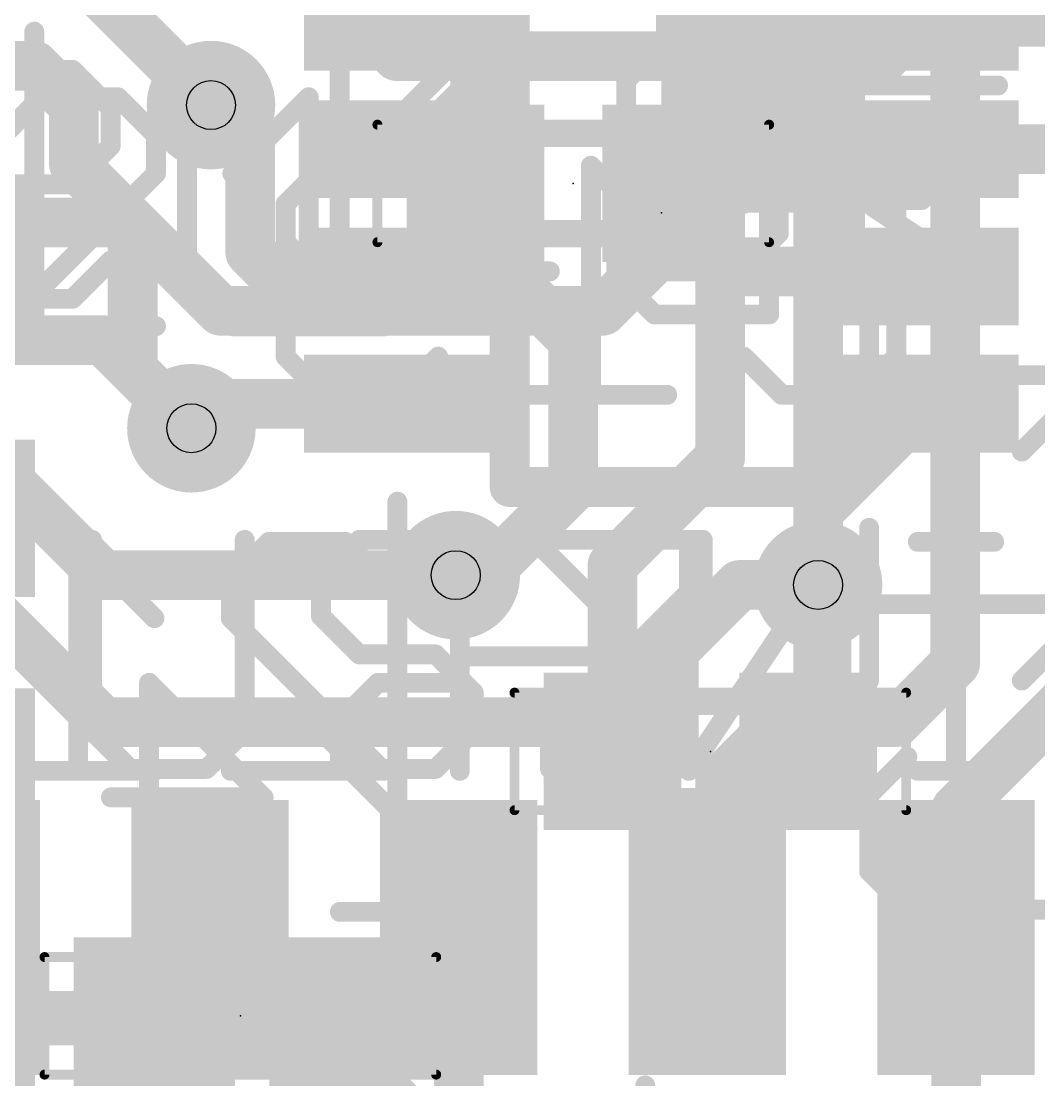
# Model space of a CAD drawing. Extents: x 61.5 to 101.4, y 9 to 89.5.
# Drawn here: x 71.43 to 76.63, y 74.22 to 79.63 of the extents above; entities that cross this region are included whole.
import ezdxf

# ---------------------------------------------------------------- set-up
doc = ezdxf.new("R2010")
doc.units = 0
for name, color, linetype in [('1', 22, 'CONTINUOUS'), ('16', 175, 'CONTINUOUS'), ('18', 82, 'CONTINUOUS'), ('22', 253, 'CONTINUOUS'), ('23', 7, 'CONTINUOUS'), ('24', 7, 'CONTINUOUS'), ('25', 253, 'CONTINUOUS'), ('26', 253, 'CONTINUOUS'), ('27', 253, 'CONTINUOUS'), ('28', 253, 'CONTINUOUS'), ('29', 253, 'CONTINUOUS'), ('30', 253, 'CONTINUOUS'), ('31', 253, 'CONTINUOUS'), ('32', 253, 'CONTINUOUS'), ('39', 22, 'CONTINUOUS'), ('40', 175, 'CONTINUOUS'), ('44', 253, 'CONTINUOUS'), ('51', 253, 'CONTINUOUS'), ('52', 253, 'CONTINUOUS')]:
    doc.layers.add(name, color=color, linetype=linetype)

# ---------------------------------------------------------------- blocks, each defined once
blk = doc.blocks.new('RECT')
blk.add_solid([(-0.5, -0.5), (0.5, -0.5), (-0.5, 0.5), (0.5, 0.5)])
blk = doc.blocks.new('ROUNDV')
at = {"const_width": 0.5}
blk.add_lwpolyline([(0, -0.25, 1), (0, 0.25, 1), (0, -0.25)], format="xyb", dxfattribs=at)

msp = doc.modelspace()

# ---------------------------------------------------------------- linework, layer by layer
at = {"layer": '1', "const_width": 0.254}
for points in [[(75.5, 80.95), (75.5, 76.75)], [(73.35, 79.45), (72.5, 80.3)], [(76.2, 80.25), (76.2, 76.35)], [(71.45, 80.15), (72.4, 79.2)], [(74.8, 79.5), (74.8, 80.05)], [(74.75, 79.45), (74.8, 79.5)], [(73.8, 79.45), (73.35, 79.45)], [(73.75, 79.4), (73.8, 79.45)], [(74.05, 79.45), (73.8, 79.45)], [(74.05, 79.45), (74.75, 79.45)], [(73.75, 78.8), (73.75, 79.4)], [(74.75, 78.8), (74.75, 78.5)], [(72, 78.6), (69.9, 78.6)], [(72.45, 78.15), (72, 78.6)], [(74.75, 78.5), (74.4, 78.15)], [(74.4, 78.15), (72.45, 78.15)], [(71.1, 78), (71.85, 78)], [(71.85, 78), (72.3, 77.55)], [(71.85, 76.8), (71.25, 77.4)], [(70.95, 76.95), (71.85, 76.05)], [(72.6, 76.8), (71.85, 76.8)], [(72.9, 76.8), (72.6, 76.8)], [(73.65, 76.8), (72.9, 76.8)], [(74.85, 76.5), (75.1, 76.75)], [(75.1, 76.75), (75.5, 76.75)], [(74.4, 76.05), (74.85, 76.5)], [(76.2, 76.35), (75.9, 76.05)], [(76.205, 75.605), (76.8, 76.2)], [(71.85, 76.05), (74.4, 76.05)], [(75.3, 76.05), (75, 75.75)], [(75.9, 76.05), (75.3, 76.05)], [(75, 75.75), (75, 75.015)], [(76.205, 74.95), (76.205, 75.605)], [(75, 75.015), (74.935, 74.95)], [(72.395, 74.95), (72.395, 72.655)], [(73.665, 73.785), (73.665, 74.95)], [(76.205, 74.95), (76.205, 74.095)]]:
    msp.add_lwpolyline(points, dxfattribs=at)
at = {"layer": '1', "const_width": 0.127}
for points in [[(74.8449, 79.4551, 1), (74.7551, 79.5449)], [(73.35, 79.5135, 1), (73.35, 79.3865)], [(73.8, 79.5135, 1), (73.8, 79.3865)], [(73.8449, 79.4051, 1), (73.7551, 79.4949)], [(73.8, 79.3865, 1), (73.8, 79.5135)], [(74.05, 79.5135, 1), (74.05, 79.3865)], [(74.05, 79.3865, 1), (74.05, 79.5135)], [(74.75, 79.3865, 1), (74.75, 79.5135)], [(73.3051, 79.4051, 1), (73.3949, 79.4949)], [(73.8135, 79.4, 1), (73.6865, 79.4)], [(74.7051, 79.4949, 1), (74.7949, 79.4051)], [(74.7365, 79.5, 1), (74.8635, 79.5)], [(73.7051, 79.4449, 1), (73.7949, 79.3551)], [(72.3551, 79.1551, 1), (72.4449, 79.2449)], [(74.8135, 78.8, 1), (74.6865, 78.8)], [(73.6865, 78.8, 1), (73.8135, 78.8)], [(72.0449, 78.6449, 1), (71.9551, 78.5551)], [(72, 78.5365, 1), (72, 78.6635)], [(74.7949, 78.4551, 1), (74.7051, 78.5449)], [(74.6865, 78.5, 1), (74.8135, 78.5)], [(72.45, 78.2135, 1), (72.45, 78.0865)], [(74.4, 78.0865, 1), (74.4, 78.2135)], [(72.4051, 78.1051, 1), (72.4949, 78.1949)], [(74.3551, 78.1949, 1), (74.4449, 78.1051)], [(71.8949, 78.0449, 1), (71.8051, 77.9551)], [(71.85, 77.9365, 1), (71.85, 78.0635)], [(72.2551, 77.5051, 1), (72.3449, 77.5949)], [(71.85, 76.8635, 1), (71.85, 76.7365)], [(72.6, 76.8635, 1), (72.6, 76.7365)], [(72.6, 76.7365, 1), (72.6, 76.8635)], [(72.9, 76.8635, 1), (72.9, 76.7365)], [(72.9, 76.7365, 1), (72.9, 76.8635)], [(73.65, 76.7365, 1), (73.65, 76.8635)], [(71.8051, 76.7551, 1), (71.8949, 76.8449)], [(75.1, 76.8135, 1), (75.1, 76.6865)], [(75.1449, 76.7051, 1), (75.0551, 76.7949)], [(75.5, 76.6865, 1), (75.5, 76.8135)], [(75.4365, 76.75, 1), (75.5635, 76.75)], [(74.8051, 76.5449, 1), (74.8949, 76.4551)], [(74.8949, 76.4551, 1), (74.8051, 76.5449)], [(76.2449, 76.3051, 1), (76.1551, 76.3949)], [(76.1365, 76.35, 1), (76.2635, 76.35)], [(71.85, 76.1135, 1), (71.85, 75.9865)], [(74.4, 75.9865, 1), (74.4, 76.1135)], [(75.3, 76.1135, 1), (75.3, 75.9865)], [(75.3449, 76.0051, 1), (75.2551, 76.0949)], [(75.9, 75.9865, 1), (75.9, 76.1135)], [(71.8051, 76.0051, 1), (71.8949, 76.0949)], [(74.3551, 76.0949, 1), (74.4449, 76.0051)], [(75.8551, 76.0949, 1), (75.9449, 76.0051)], [(75.0635, 75.75, 1), (74.9365, 75.75)], [(74.9551, 75.7949, 1), (75.0449, 75.7051)], [(76.2685, 75.605, 1), (76.1415, 75.605)], [(76.1601, 75.6499, 1), (76.2499, 75.5601)], [(75.0449, 74.9701, 1), (74.9551, 75.0599)], [(74.9365, 75.015, 1), (75.0635, 75.015)], [(72.4585, 74.95, 1), (72.3315, 74.95)], [(73.7285, 74.95, 1), (73.6015, 74.95)], [(74.8901, 74.9949, 1), (74.9799, 74.9051)], [(76.2685, 74.95, 1), (76.1415, 74.95)], [(76.1415, 74.95, 1), (76.2685, 74.95)]]:
    msp.add_lwpolyline(points, format="xyb", dxfattribs=at)
at = {"layer": '16', "const_width": 0.254}
for points in [[(75, 80.4), (75, 78.35)], [(76.05, 79.625), (78.025, 79.625)], [(70.85, 79.4), (71.5, 79.4)], [(71.5, 79.4), (71.7, 79.2)], [(71.7, 79.2), (71.7, 78.9)], [(72.4, 79.2), (72.6, 79)], [(72.6, 79), (72.6, 78.45)], [(76.05, 78.975), (76.775, 78.975)], [(71.7, 78.9), (72, 78.6)], [(72, 78.6), (72, 77.85)], [(72.725, 78.325), (72.6, 78.45)], [(73.35, 78.325), (72.725, 78.325)], [(73.35, 78.325), (73.925, 78.325)], [(73.925, 78.325), (74, 78.25)], [(76.025, 78.35), (75, 78.35)], [(75, 77.4), (75, 78.35)], [(76.05, 78.325), (76.025, 78.35)], [(74, 78.25), (74.25, 78)], [(74.25, 78), (74.25, 77.25)], [(72, 77.85), (72.3, 77.55)], [(72.425, 77.675), (72.3, 77.55)], [(73.35, 77.675), (72.425, 77.675)], [(76.05, 77.675), (75.5, 77.125)], [(74.45, 76.85), (75, 77.4)], [(74.25, 77.25), (74.1, 77.1)], [(75.5, 77.125), (75.5, 76.75)], [(73.8, 76.8), (74.1, 77.1)], [(74.45, 75.9), (74.45, 76.85)], [(73.65, 76.8), (73.8, 76.8)], [(75.5, 75.95), (75.5, 76.75)], [(75.45, 75.9), (75.5, 75.95)], [(70.3, 74.55), (72.05, 74.55)], [(73.05, 74.55), (73.05, 73.2)]]:
    msp.add_lwpolyline(points, dxfattribs=at)
at = {"layer": '16', "const_width": 0.127}
for points in [[(76.05, 79.6885, 1), (76.05, 79.5615)], [(71.5449, 79.4449, 1), (71.4551, 79.3551)], [(71.5, 79.3365, 1), (71.5, 79.4635)], [(71.7635, 79.2, 1), (71.6365, 79.2)], [(71.6551, 79.1551, 1), (71.7449, 79.2449)], [(72.4449, 79.2449, 1), (72.3551, 79.1551)], [(72.6635, 79, 1), (72.5365, 79)], [(72.5551, 78.9551, 1), (72.6449, 79.0449)], [(76.05, 79.0385, 1), (76.05, 78.9115)], [(71.7449, 78.9449, 1), (71.6551, 78.8551)], [(71.6365, 78.9, 1), (71.7635, 78.9)], [(72.0635, 78.6, 1), (71.9365, 78.6)], [(71.9551, 78.5551, 1), (72.0449, 78.6449)], [(72.6449, 78.4949, 1), (72.5551, 78.4051)], [(72.5365, 78.45, 1), (72.6635, 78.45)], [(72.725, 78.3885, 1), (72.725, 78.2615)], [(72.6801, 78.2801, 1), (72.7699, 78.3699)], [(73.35, 78.3885, 1), (73.35, 78.2615)], [(73.35, 78.2615, 1), (73.35, 78.3885)], [(73.9699, 78.3699, 1), (73.8801, 78.2801)], [(73.925, 78.2615, 1), (73.925, 78.3885)], [(75, 78.4135, 1), (75, 78.2865)], [(75.0635, 78.35, 1), (74.9365, 78.35)], [(76.0699, 78.3949, 1), (75.9801, 78.3051)], [(76.0051, 78.2801, 1), (76.0949, 78.3699)], [(76.025, 78.2865, 1), (76.025, 78.4135)], [(74.0449, 78.2949, 1), (73.9551, 78.2051)], [(74.9365, 78.35, 1), (75.0635, 78.35)], [(73.9551, 78.2051, 1), (74.0449, 78.2949)], [(74.3135, 78, 1), (74.1865, 78)], [(74.2051, 77.9551, 1), (74.2949, 78.0449)], [(72.0449, 77.8949, 1), (71.9551, 77.8051)], [(71.9365, 77.85, 1), (72.0635, 77.85)], [(72.425, 77.7385, 1), (72.425, 77.6115)], [(72.4699, 77.6301, 1), (72.3801, 77.7199)], [(73.35, 77.6115, 1), (73.35, 77.7385)], [(76.0949, 77.6301, 1), (76.0051, 77.7199)], [(72.2551, 77.5949, 1), (72.3449, 77.5051)], [(72.2551, 77.5051, 1), (72.3449, 77.5949)], [(75.0449, 77.3551, 1), (74.9551, 77.4449)], [(74.9365, 77.4, 1), (75.0635, 77.4)], [(74.2949, 77.2051, 1), (74.2051, 77.2949)], [(74.1865, 77.25, 1), (74.3135, 77.25)], [(75.5635, 77.125, 1), (75.4365, 77.125)], [(74.0551, 77.1449, 1), (74.1449, 77.0551)], [(74.1449, 77.0551, 1), (74.0551, 77.1449)], [(75.4551, 77.1699, 1), (75.5449, 77.0801)], [(74.5135, 76.85, 1), (74.3865, 76.85)], [(73.65, 76.8635, 1), (73.65, 76.7365)], [(73.8, 76.7365, 1), (73.8, 76.8635)], [(74.4051, 76.8949, 1), (74.4949, 76.8051)], [(73.7551, 76.8449, 1), (73.8449, 76.7551)], [(75.5635, 76.75, 1), (75.4365, 76.75)], [(75.4365, 76.75, 1), (75.5635, 76.75)], [(75.5449, 75.9051, 1), (75.4551, 75.9949)], [(75.4051, 75.9449, 1), (75.4949, 75.8551)], [(75.4365, 75.95, 1), (75.5635, 75.95)], [(74.3865, 75.9, 1), (74.5135, 75.9)], [(72.05, 74.4865, 1), (72.05, 74.6135)], [(73.1135, 74.55, 1), (72.9865, 74.55)]]:
    msp.add_lwpolyline(points, format="xyb", dxfattribs=at)
at = {"layer": '22', "const_width": 0.2032}
for points in [[(73.925, 80.05), (73.925, 77.25)], [(75.475, 77.25), (75.475, 80.05)], [(73.925, 77.25), (75.475, 77.25)]]:
    msp.add_lwpolyline(points, dxfattribs=at)
at = {"layer": '22', "const_width": 0.1016}
for points in [[(73.925, 77.3008, 1), (73.925, 77.1992)], [(75.475, 77.1992, 1), (75.475, 77.3008)], [(73.8742, 77.25, 1), (73.9758, 77.25)], [(75.4242, 77.25, 1), (75.5258, 77.25)]]:
    msp.add_lwpolyline(points, format="xyb", dxfattribs=at)
at = {"layer": '23'}
msp.add_point((74.25, 78.8), dxfattribs=at)
at = {"layer": '24'}
for p in [(74.7, 78.65), (74.95, 75.9), (72.55, 74.55)]:
    msp.add_point(p, dxfattribs=at)
at = {"layer": '25', "const_width": 0.1016}
for points in [[(76.0692, 79.5681), (76.0692, 79.9579)], [(75.8743, 79.3732), (76.0692, 79.5681)], [(74.8998, 79.3732), (75.8743, 79.3732)], [(71.5345, 79.2402), (71.3396, 79.0453)], [(71.9243, 79.2402), (71.5345, 79.2402)], [(72.1192, 79.0453), (71.9243, 79.2402)], [(72.509, 78.8504), (72.8988, 79.2402)], [(72.8988, 79.2402), (72.8988, 78.0708)], [(72.1192, 78.8504), (72.1192, 79.0453)], [(71.3396, 78.0708), (72.1192, 78.8504)], [(72.1192, 78.0708), (71.3396, 78.0708)], [(72.509, 78.0708), (73.2886, 78.0708)], [(73.3518, 77.1751), (73.3518, 75.6159)], [(71.7926, 76.9802), (71.7926, 76.0057)], [(72.5722, 76.0057), (72.5722, 76.9802)], [(72.962, 76.7853), (73.1569, 76.9802)], [(73.1569, 76.9802), (73.5467, 76.9802)], [(73.5467, 76.9802), (73.7416, 76.7853)], [(74.1314, 76.9802), (74.911, 76.9802)], [(74.911, 76.9802), (74.911, 76.7853)], [(72.962, 76.5904), (72.962, 76.7853)], [(74.911, 76.7853), (74.1314, 76.0057)], [(73.1569, 76.3955), (72.962, 76.5904)], [(73.5467, 76.3955), (73.1569, 76.3955)], [(73.7416, 76.2006), (73.5467, 76.3955)], [(73.7416, 76.0057), (73.7416, 76.2006)], [(71.7926, 76.0057), (71.9875, 75.8108)], [(72.3773, 75.8108), (72.5722, 76.0057)], [(72.962, 76.0057), (73.1569, 75.8108)], [(73.5467, 75.8108), (73.7416, 76.0057)], [(74.1314, 76.0057), (74.1314, 75.8108)], [(71.9875, 75.8108), (72.3773, 75.8108)], [(73.1569, 75.8108), (73.5467, 75.8108)]]:
    msp.add_lwpolyline(points, dxfattribs=at)
at = {"layer": '25', "const_width": 0.0508}
for points in [[(76.0872, 79.5501, 1), (76.0512, 79.5861)], [(76.0438, 79.5681, 1), (76.0946, 79.5681)], [(74.8998, 79.3986, 1), (74.8998, 79.3478)], [(75.8563, 79.3912, 1), (75.8923, 79.3552)], [(75.8743, 79.3478, 1), (75.8743, 79.3986)], [(71.5345, 79.2656, 1), (71.5345, 79.2148)], [(71.5525, 79.2222, 1), (71.5165, 79.2582)], [(71.9423, 79.2582, 1), (71.9063, 79.2222)], [(71.9243, 79.2148, 1), (71.9243, 79.2656)], [(72.9242, 79.2402, 1), (72.8734, 79.2402)], [(72.9167, 79.2222, 1), (72.8808, 79.2582)], [(72.1446, 79.0453, 1), (72.0938, 79.0453)], [(72.1012, 79.0273, 1), (72.1372, 79.0633)], [(72.0938, 78.8504, 1), (72.1446, 78.8504)], [(72.1372, 78.8324, 1), (72.1012, 78.8684)], [(72.491, 78.8684, 1), (72.527, 78.8324)], [(72.1192, 78.0454, 1), (72.1192, 78.0962)], [(72.509, 78.0962, 1), (72.509, 78.0454)], [(73.2886, 78.0454, 1), (73.2886, 78.0962)], [(72.8734, 78.0708, 1), (72.9242, 78.0708)], [(73.3772, 77.1751, 1), (73.3264, 77.1751)], [(71.818, 76.9802, 1), (71.7672, 76.9802)], [(72.5976, 76.9802, 1), (72.5468, 76.9802)], [(73.1569, 77.0056, 1), (73.1569, 76.9548)], [(73.1749, 76.9622, 1), (73.1389, 76.9982)], [(73.5647, 76.9982, 1), (73.5287, 76.9622)], [(73.5467, 76.9548, 1), (73.5467, 77.0056)], [(74.1314, 77.0056, 1), (74.1314, 76.9548)], [(74.9364, 76.9802, 1), (74.8856, 76.9802)], [(74.911, 76.9548, 1), (74.911, 77.0056)], [(72.944, 76.8033, 1), (72.98, 76.7673)], [(72.9874, 76.7853, 1), (72.9366, 76.7853)], [(73.7236, 76.7673, 1), (73.7596, 76.8033)], [(74.8856, 76.7853, 1), (74.9364, 76.7853)], [(74.929, 76.7673, 1), (74.893, 76.8033)], [(72.98, 76.6084, 1), (72.944, 76.5724)], [(72.9366, 76.5904, 1), (72.9874, 76.5904)], [(73.1569, 76.4209, 1), (73.1569, 76.3701)], [(73.1389, 76.3775, 1), (73.1749, 76.4135)], [(73.5647, 76.4135, 1), (73.5287, 76.3775)], [(73.5467, 76.3701, 1), (73.5467, 76.4209)], [(73.767, 76.2006, 1), (73.7162, 76.2006)], [(73.7236, 76.1826, 1), (73.7596, 76.2186)], [(71.8106, 76.0237, 1), (71.7746, 75.9877)], [(72.5902, 75.9877, 1), (72.5542, 76.0237)], [(72.98, 76.0237, 1), (72.944, 75.9877)], [(73.7596, 75.9877, 1), (73.7236, 76.0237)], [(74.1568, 76.0057, 1), (74.106, 76.0057)], [(71.7672, 76.0057, 1), (71.818, 76.0057)], [(72.5468, 76.0057, 1), (72.5976, 76.0057)], [(73.7162, 76.0057, 1), (73.767, 76.0057)], [(74.1134, 76.0237, 1), (74.1494, 75.9877)], [(71.9875, 75.8362, 1), (71.9875, 75.7854)], [(71.9695, 75.7928, 1), (72.0055, 75.8288)], [(72.3593, 75.8288, 1), (72.3953, 75.7928)], [(72.3773, 75.7854, 1), (72.3773, 75.8362)], [(73.1569, 75.8362, 1), (73.1569, 75.7854)], [(73.1389, 75.7928, 1), (73.1749, 75.8288)], [(73.5287, 75.8288, 1), (73.5647, 75.7928)], [(73.5467, 75.7854, 1), (73.5467, 75.8362)], [(74.106, 75.8108, 1), (74.1568, 75.8108)], [(73.3264, 75.6159, 1), (73.3772, 75.6159)]]:
    msp.add_lwpolyline(points, format="xyb", dxfattribs=at)
at = {"layer": '26', "const_width": 0.1016}
for points in [[(71.4976, 79.5751), (71.4976, 78.0159)], [(71.6925, 79.3802), (71.3027, 79.3802)], [(71.8874, 79.1853), (71.6925, 79.3802)], [(72.2772, 78.4057), (72.2772, 79.3802)], [(73.0568, 79.3802), (73.0568, 78.4057)], [(71.8874, 78.9904), (71.8874, 79.1853)], [(71.6925, 78.7955), (71.8874, 78.9904)], [(72.9757, 78.8902), (72.7808, 78.6953)], [(73.3655, 78.8902), (72.9757, 78.8902)], [(73.5604, 78.6953), (73.3655, 78.8902)], [(74.7298, 78.5004), (74.34, 78.8902)], [(74.34, 78.8902), (74.34, 77.7208)], [(75.1196, 78.6953), (75.3145, 78.8902)], [(75.3145, 78.8902), (75.7043, 78.8902)], [(75.7043, 78.8902), (75.8992, 78.6953)], [(71.3027, 78.7955), (71.6925, 78.7955)], [(72.7808, 78.6953), (72.7808, 78.5004)], [(75.8992, 78.6953), (75.8992, 77.9157)], [(72.7808, 78.5004), (72.9757, 78.3055)], [(71.8874, 78.4057), (71.6925, 78.2108)], [(72.4721, 78.2108), (72.2772, 78.4057)], [(73.0568, 78.4057), (72.8619, 78.2108)], [(72.9757, 78.3055), (72.7808, 78.1106)], [(72.9757, 78.3055), (73.1706, 78.3055)], [(71.6925, 78.2108), (71.3027, 78.2108)], [(72.8619, 78.2108), (72.4721, 78.2108)], [(75.7608, 77.4314), (75.7608, 78.211)], [(72.7808, 78.1106), (72.7808, 77.9157)], [(72.7808, 77.9157), (72.9757, 77.7208)], [(73.3655, 77.7208), (73.5604, 77.9157)], [(75.3145, 77.7208), (75.1196, 77.9157)], [(75.8992, 77.9157), (75.7043, 77.7208)], [(76.9302, 77.8212), (75.7608, 77.8212)], [(76.5404, 77.4314), (76.9302, 77.8212)], [(72.9757, 77.7208), (73.3655, 77.7208)], [(74.7298, 77.7208), (73.9502, 77.7208)], [(75.7043, 77.7208), (75.3145, 77.7208)], [(75.7608, 76.262), (75.7608, 77.0416)], [(76.9302, 76.6518), (75.7608, 76.6518)], [(76.5404, 76.262), (76.9302, 76.6518)], [(75.7608, 75.6773), (75.9557, 75.8722)], [(75.7608, 75.2875), (75.7608, 75.6773)], [(75.9557, 75.0926), (75.7608, 75.2875)], [(76.7353, 75.0926), (75.9557, 75.0926)], [(74.6176, 74.1951), (74.6176, 72.6359)]]:
    msp.add_lwpolyline(points, dxfattribs=at)
at = {"layer": '26', "const_width": 0.0508}
for points in [[(71.523, 79.5751, 1), (71.4722, 79.5751)], [(71.7105, 79.3982, 1), (71.6745, 79.3622)], [(71.6925, 79.3548, 1), (71.6925, 79.4056)], [(72.3026, 79.3802, 1), (72.2518, 79.3802)], [(73.0822, 79.3802, 1), (73.0314, 79.3802)], [(71.9128, 79.1853, 1), (71.862, 79.1853)], [(71.8694, 79.1673, 1), (71.9054, 79.2033)], [(71.9054, 78.9724, 1), (71.8694, 79.0084)], [(71.862, 78.9904, 1), (71.9128, 78.9904)], [(72.9757, 78.9156, 1), (72.9757, 78.8648)], [(72.9937, 78.8722, 1), (72.9577, 78.9082)], [(73.3835, 78.9082, 1), (73.3475, 78.8722)], [(73.3655, 78.8648, 1), (73.3655, 78.9156)], [(74.358, 78.9082, 1), (74.322, 78.8722)], [(74.3654, 78.8902, 1), (74.3146, 78.8902)], [(75.3145, 78.9156, 1), (75.3145, 78.8648)], [(75.3325, 78.8722, 1), (75.2965, 78.9082)], [(75.7223, 78.9082, 1), (75.6863, 78.8722)], [(75.7043, 78.8648, 1), (75.7043, 78.9156)], [(71.6745, 78.8135, 1), (71.7105, 78.7775)], [(71.6925, 78.7701, 1), (71.6925, 78.8209)], [(72.7628, 78.7133, 1), (72.7988, 78.6773)], [(72.8062, 78.6953, 1), (72.7554, 78.6953)], [(73.5424, 78.6773, 1), (73.5784, 78.7133)], [(75.1016, 78.7133, 1), (75.1376, 78.6773)], [(75.9246, 78.6953, 1), (75.8738, 78.6953)], [(75.8812, 78.6773, 1), (75.9172, 78.7133)], [(72.7988, 78.5184, 1), (72.7628, 78.4824)], [(74.7118, 78.4824, 1), (74.7478, 78.5184)], [(72.7554, 78.5004, 1), (72.8062, 78.5004)], [(71.9054, 78.3877, 1), (71.8694, 78.4237)], [(72.2952, 78.4237, 1), (72.2592, 78.3877)], [(72.2518, 78.4057, 1), (72.3026, 78.4057)], [(73.0314, 78.4057, 1), (73.0822, 78.4057)], [(73.0748, 78.3877, 1), (73.0388, 78.4237)], [(72.9757, 78.3309, 1), (72.9757, 78.2801)], [(72.9937, 78.2875, 1), (72.9577, 78.3235)], [(72.9577, 78.2875, 1), (72.9937, 78.3235)], [(73.1706, 78.2801, 1), (73.1706, 78.3309)], [(71.6745, 78.2288, 1), (71.7105, 78.1928)], [(71.6925, 78.1854, 1), (71.6925, 78.2362)], [(72.4721, 78.2362, 1), (72.4721, 78.1854)], [(72.4541, 78.1928, 1), (72.4901, 78.2288)], [(72.8439, 78.2288, 1), (72.8799, 78.1928)], [(72.8619, 78.1854, 1), (72.8619, 78.2362)], [(75.7862, 78.211, 1), (75.7354, 78.211)], [(72.8062, 78.1106, 1), (72.7554, 78.1106)], [(72.7628, 78.1286, 1), (72.7988, 78.0926)], [(71.4722, 78.0159, 1), (71.523, 78.0159)], [(72.7988, 77.9337, 1), (72.7628, 77.8977)], [(73.5784, 77.8977, 1), (73.5424, 77.9337)], [(75.1376, 77.9337, 1), (75.1016, 77.8977)], [(75.9172, 77.8977, 1), (75.8812, 77.9337)], [(72.7554, 77.9157, 1), (72.8062, 77.9157)], [(75.8738, 77.9157, 1), (75.9246, 77.9157)], [(75.7608, 77.8466, 1), (75.7608, 77.7958)], [(72.9757, 77.7462, 1), (72.9757, 77.6954)], [(72.9577, 77.7028, 1), (72.9937, 77.7388)], [(73.3475, 77.7388, 1), (73.3835, 77.7028)], [(73.3655, 77.6954, 1), (73.3655, 77.7462)], [(73.9502, 77.7462, 1), (73.9502, 77.6954)], [(74.3146, 77.7208, 1), (74.3654, 77.7208)], [(74.7298, 77.6954, 1), (74.7298, 77.7462)], [(75.3145, 77.7462, 1), (75.3145, 77.6954)], [(75.2965, 77.7028, 1), (75.3325, 77.7388)], [(75.6863, 77.7388, 1), (75.7223, 77.7028)], [(75.7043, 77.6954, 1), (75.7043, 77.7462)], [(75.7354, 77.4314, 1), (75.7862, 77.4314)], [(76.5224, 77.4494, 1), (76.5584, 77.4134)], [(75.7862, 77.0416, 1), (75.7354, 77.0416)], [(75.7608, 76.6772, 1), (75.7608, 76.6264)], [(75.7354, 76.262, 1), (75.7862, 76.262)], [(76.5224, 76.28, 1), (76.5584, 76.244)], [(75.9737, 75.8542, 1), (75.9377, 75.8902)], [(75.7862, 75.6773, 1), (75.7354, 75.6773)], [(75.7428, 75.6953, 1), (75.7788, 75.6593)], [(75.7788, 75.3055, 1), (75.7428, 75.2695)], [(75.7354, 75.2875, 1), (75.7862, 75.2875)], [(75.9557, 75.118, 1), (75.9557, 75.0672)], [(75.9377, 75.0746, 1), (75.9737, 75.1106)], [(74.643, 74.1951, 1), (74.5922, 74.1951)]]:
    msp.add_lwpolyline(points, format="xyb", dxfattribs=at)
at = {"layer": '27', "const_width": 0.1016}
for points in [[(73.3508, 79.1304), (73.7406, 79.5202)], [(73.7406, 79.5202), (73.7406, 78.3508)], [(74.5202, 79.3253), (74.7151, 79.5202)], [(74.7151, 79.5202), (75.1049, 79.5202)], [(75.1049, 79.5202), (75.2998, 79.3253)], [(75.6896, 78.3508), (75.6896, 79.5202)], [(73.3008, 78.9104), (73.6906, 79.3002)], [(73.6906, 79.3002), (73.6906, 78.1308)], [(74.5202, 78.5457), (74.5202, 79.3253)], [(74.5202, 78.5457), (75.2998, 79.3253)], [(75.2998, 79.3253), (75.2998, 78.5457)], [(75.6396, 78.1308), (75.6396, 79.3002)], [(75.6396, 79.3002), (76.4192, 79.3002)], [(75.6896, 78.7406), (76.2743, 79.1304)], [(74.4702, 78.9104), (74.4702, 78.3257)], [(75.2498, 78.1308), (75.2498, 78.9104)], [(75.6396, 78.7155), (76.0294, 78.7155)], [(76.2743, 78.3508), (75.6896, 78.7406)], [(74.7151, 78.3508), (74.5202, 78.5457)], [(75.2998, 78.5457), (75.1049, 78.3508)], [(73.3508, 78.3508), (74.1304, 78.3508)], [(74.4702, 78.3257), (74.6651, 78.1308)], [(75.1049, 78.3508), (74.7151, 78.3508)], [(73.3008, 78.1308), (74.0804, 78.1308)], [(74.6651, 78.1308), (75.2498, 78.1308)], [(71.3396, 74.4502), (72.1192, 74.4502)]]:
    msp.add_lwpolyline(points, dxfattribs=at)
at = {"layer": '27', "const_width": 0.0508}
for points in [[(73.766, 79.5202, 1), (73.7152, 79.5202)], [(73.7586, 79.5022, 1), (73.7226, 79.5382)], [(74.7151, 79.5456, 1), (74.7151, 79.4948)], [(74.7331, 79.5022, 1), (74.6971, 79.5382)], [(75.1229, 79.5382, 1), (75.0869, 79.5022)], [(75.1049, 79.4948, 1), (75.1049, 79.5456)], [(75.715, 79.5202, 1), (75.6642, 79.5202)], [(73.716, 79.3002, 1), (73.6652, 79.3002)], [(73.7086, 79.2822, 1), (73.6726, 79.3182)], [(74.5022, 79.3433, 1), (74.5382, 79.3073)], [(74.5456, 79.3253, 1), (74.4948, 79.3253)], [(75.3252, 79.3253, 1), (75.2744, 79.3253)], [(75.3178, 79.3073, 1), (75.2818, 79.3433)], [(75.2818, 79.3073, 1), (75.3178, 79.3433)], [(75.665, 79.3002, 1), (75.6142, 79.3002)], [(75.6396, 79.3256, 1), (75.6396, 79.2748)], [(76.4192, 79.2748, 1), (76.4192, 79.3256)], [(73.3328, 79.1484, 1), (73.3688, 79.1124)], [(76.2884, 79.1093, 1), (76.2602, 79.1515)], [(73.2828, 78.9284, 1), (73.3188, 78.8924)], [(74.4956, 78.9104, 1), (74.4448, 78.9104)], [(75.2752, 78.9104, 1), (75.2244, 78.9104)], [(75.6396, 78.7409, 1), (75.6396, 78.6901)], [(75.7037, 78.7617, 1), (75.6755, 78.7195)], [(75.6755, 78.7617, 1), (75.7037, 78.7195)], [(76.0294, 78.6901, 1), (76.0294, 78.7409)], [(74.5382, 78.5637, 1), (74.5022, 78.5277)], [(75.3178, 78.5277, 1), (75.2818, 78.5637)], [(74.5022, 78.5637, 1), (74.5382, 78.5277)], [(74.4948, 78.5457, 1), (74.5456, 78.5457)], [(75.2744, 78.5457, 1), (75.3252, 78.5457)], [(73.3508, 78.3762, 1), (73.3508, 78.3254)], [(73.7152, 78.3508, 1), (73.766, 78.3508)], [(74.1304, 78.3254, 1), (74.1304, 78.3762)], [(74.4882, 78.3437, 1), (74.4522, 78.3077)], [(74.7151, 78.3762, 1), (74.7151, 78.3254)], [(74.6971, 78.3328, 1), (74.7331, 78.3688)], [(75.0869, 78.3688, 1), (75.1229, 78.3328)], [(75.1049, 78.3254, 1), (75.1049, 78.3762)], [(75.6642, 78.3508, 1), (75.715, 78.3508)], [(76.2602, 78.3297, 1), (76.2884, 78.3719)], [(74.4448, 78.3257, 1), (74.4956, 78.3257)], [(73.3008, 78.1562, 1), (73.3008, 78.1054)], [(74.0804, 78.1054, 1), (74.0804, 78.1562)], [(74.6651, 78.1562, 1), (74.6651, 78.1054)], [(74.6471, 78.1128, 1), (74.6831, 78.1488)], [(75.2498, 78.1054, 1), (75.2498, 78.1562)], [(73.6652, 78.1308, 1), (73.716, 78.1308)], [(75.2244, 78.1308, 1), (75.2752, 78.1308)], [(75.6142, 78.1308, 1), (75.665, 78.1308)], [(72.1192, 74.4248, 1), (72.1192, 74.4756)]]:
    msp.add_lwpolyline(points, format="xyb", dxfattribs=at)
at = {"layer": '28', "const_width": 0.1016}
for points in [[(72.1114, 76.5804), (71.7216, 76.9702)], [(71.7216, 76.9702), (71.7216, 75.8008)], [(72.5012, 76.7753), (72.6961, 76.9702)], [(72.6961, 76.9702), (73.0859, 76.9702)], [(73.0859, 76.9702), (73.2808, 76.7753)], [(74.0604, 76.9702), (73.6706, 76.5804)], [(74.4502, 76.5804), (74.0604, 76.9702)], [(75.6196, 76.9702), (74.84, 75.8008)], [(74.84, 75.8008), (74.84, 76.9702)], [(75.6196, 75.8008), (75.6196, 76.9702)], [(76.3992, 76.9702), (76.0094, 76.9702)], [(76.2043, 75.8008), (76.2043, 76.9702)], [(72.5012, 76.5804), (72.5012, 76.7753)], [(73.2808, 75.8008), (72.5012, 76.5804)], [(73.6706, 76.5804), (73.6706, 75.8008)], [(74.4502, 75.8008), (74.4502, 76.5804)], [(74.4502, 76.3855), (73.6706, 76.3855)], [(72.0839, 75.0808), (72.0839, 76.2502)], [(72.0839, 76.2502), (72.6686, 75.6655)], [(73.0584, 76.0553), (73.2533, 76.2502)], [(73.2533, 76.2502), (73.6431, 76.2502)], [(73.6431, 76.2502), (73.838, 76.0553)], [(73.0584, 75.8604), (73.0584, 76.0553)], [(73.838, 75.0808), (73.0584, 75.8604)], [(72.1114, 75.8008), (71.3318, 75.8008)], [(72.5012, 75.8008), (73.2808, 75.8008)], [(76.3992, 75.8008), (76.0094, 75.8008)], [(72.6686, 75.6655), (71.889, 75.6655)], [(73.0584, 75.0808), (73.838, 75.0808)], [(72.0839, 73.7308), (72.0839, 74.9002)], [(72.0839, 74.9002), (72.6686, 74.3155)], [(73.0584, 74.7053), (73.2533, 74.9002)], [(73.2533, 74.9002), (73.6431, 74.9002)], [(73.6431, 74.9002), (73.838, 74.7053)], [(73.0584, 74.5104), (73.0584, 74.7053)], [(73.838, 73.7308), (73.0584, 74.5104)], [(72.6686, 74.3155), (71.889, 74.3155)]]:
    msp.add_lwpolyline(points, dxfattribs=at)
at = {"layer": '28', "const_width": 0.0508}
for points in [[(71.7396, 76.9882, 1), (71.7037, 76.9522)], [(71.747, 76.9702, 1), (71.6962, 76.9702)], [(72.6961, 76.9956, 1), (72.6961, 76.9448)], [(72.7141, 76.9522, 1), (72.6782, 76.9882)], [(73.1039, 76.9882, 1), (73.068, 76.9522)], [(73.0859, 76.9448, 1), (73.0859, 76.9956)], [(74.0784, 76.9882, 1), (74.0424, 76.9522)], [(74.0784, 76.9522, 1), (74.0424, 76.9882)], [(74.8654, 76.9702, 1), (74.8146, 76.9702)], [(75.645, 76.9702, 1), (75.5942, 76.9702)], [(75.6407, 76.9561, 1), (75.5985, 76.9843)], [(76.0094, 76.9956, 1), (76.0094, 76.9448)], [(76.2297, 76.9702, 1), (76.1789, 76.9702)], [(76.3992, 76.9448, 1), (76.3992, 76.9956)], [(72.5266, 76.7753, 1), (72.4758, 76.7753)], [(72.4833, 76.7933, 1), (72.5192, 76.7573)], [(73.2628, 76.7573, 1), (73.2988, 76.7933)], [(72.0935, 76.5624, 1), (72.1294, 76.5984)], [(72.5192, 76.5984, 1), (72.4833, 76.5624)], [(72.4758, 76.5804, 1), (72.5266, 76.5804)], [(73.6526, 76.5984, 1), (73.6886, 76.5624)], [(73.696, 76.5804, 1), (73.6452, 76.5804)], [(74.4756, 76.5804, 1), (74.4248, 76.5804)], [(74.4322, 76.5624, 1), (74.4682, 76.5984)], [(73.6706, 76.4109, 1), (73.6706, 76.3601)], [(74.4502, 76.3601, 1), (74.4502, 76.4109)], [(72.1019, 76.2682, 1), (72.0659, 76.2322)], [(72.1093, 76.2502, 1), (72.0585, 76.2502)], [(73.2533, 76.2756, 1), (73.2533, 76.2248)], [(73.2713, 76.2322, 1), (73.2353, 76.2682)], [(73.6611, 76.2682, 1), (73.6251, 76.2322)], [(73.6431, 76.2248, 1), (73.6431, 76.2756)], [(73.0838, 76.0553, 1), (73.033, 76.0553)], [(73.0404, 76.0733, 1), (73.0764, 76.0373)], [(73.82, 76.0373, 1), (73.856, 76.0733)], [(73.0764, 75.8784, 1), (73.0404, 75.8424)], [(72.1114, 75.7754, 1), (72.1114, 75.8262)], [(72.5012, 75.8262, 1), (72.5012, 75.7754)], [(73.033, 75.8604, 1), (73.0838, 75.8604)], [(73.2628, 75.7828, 1), (73.2988, 75.8188)], [(73.2808, 75.7754, 1), (73.2808, 75.8262)], [(74.8189, 75.8149, 1), (74.8611, 75.7867)], [(76.0094, 75.8262, 1), (76.0094, 75.7754)], [(76.3992, 75.7754, 1), (76.3992, 75.8262)], [(71.6962, 75.8008, 1), (71.747, 75.8008)], [(73.6452, 75.8008, 1), (73.696, 75.8008)], [(74.4248, 75.8008, 1), (74.4756, 75.8008)], [(74.8146, 75.8008, 1), (74.8654, 75.8008)], [(75.5942, 75.8008, 1), (75.645, 75.8008)], [(76.1789, 75.8008, 1), (76.2297, 75.8008)], [(71.889, 75.6909, 1), (71.889, 75.6401)], [(72.6506, 75.6475, 1), (72.6866, 75.6835)], [(72.6686, 75.6401, 1), (72.6686, 75.6909)], [(72.0585, 75.0808, 1), (72.1093, 75.0808)], [(73.0584, 75.1062, 1), (73.0584, 75.0554)], [(73.82, 75.0628, 1), (73.856, 75.0988)], [(73.838, 75.0554, 1), (73.838, 75.1062)], [(72.1019, 74.9182, 1), (72.0659, 74.8822)], [(72.1093, 74.9002, 1), (72.0585, 74.9002)], [(73.2533, 74.9256, 1), (73.2533, 74.8748)], [(73.2713, 74.8822, 1), (73.2353, 74.9182)], [(73.6611, 74.9182, 1), (73.6251, 74.8822)], [(73.6431, 74.8748, 1), (73.6431, 74.9256)], [(73.0838, 74.7053, 1), (73.033, 74.7053)], [(73.0404, 74.7233, 1), (73.0764, 74.6873)], [(73.82, 74.6873, 1), (73.856, 74.7233)], [(73.0764, 74.5284, 1), (73.0404, 74.4924)], [(73.033, 74.5104, 1), (73.0838, 74.5104)], [(71.889, 74.3409, 1), (71.889, 74.2901)], [(72.6506, 74.2975, 1), (72.6866, 74.3335)], [(72.6686, 74.2901, 1), (72.6686, 74.3409)]]:
    msp.add_lwpolyline(points, format="xyb", dxfattribs=at)
at = {"layer": '39', "const_width": 0.0508}
for points in [[(75.25, 79.1), (73.25, 79.1)], [(73.25, 79.1), (73.25, 78.5)], [(75.25, 78.5), (75.25, 79.1)], [(73.25, 78.5), (75.25, 78.5)]]:
    msp.add_lwpolyline(points, dxfattribs=at)
at = {"layer": '39', "const_width": 0.0254}
for points in [[(73.25, 79.1127, 1), (73.25, 79.0873)], [(73.2627, 79.1, 1), (73.2373, 79.1)], [(75.2627, 79.1, 1), (75.2373, 79.1)], [(75.25, 79.0873, 1), (75.25, 79.1127)], [(73.25, 78.5127, 1), (73.25, 78.4873)], [(73.2373, 78.5, 1), (73.2627, 78.5)], [(75.2373, 78.5, 1), (75.2627, 78.5)], [(75.25, 78.4873, 1), (75.25, 78.5127)]]:
    msp.add_lwpolyline(points, format="xyb", dxfattribs=at)
at = {"layer": '40', "const_width": 0.0508}
for points in [[(73.95, 75.6), (73.95, 76.2)], [(73.95, 76.2), (75.95, 76.2)], [(75.95, 76.2), (75.95, 75.6)], [(75.95, 75.6), (73.95, 75.6)], [(71.55, 74.25), (71.55, 74.85)], [(71.55, 74.85), (73.55, 74.85)], [(73.55, 74.85), (73.55, 74.25)], [(73.55, 74.25), (71.55, 74.25)]]:
    msp.add_lwpolyline(points, dxfattribs=at)
at = {"layer": '40', "const_width": 0.0254}
for points in [[(73.9627, 76.2, 1), (73.9373, 76.2)], [(73.95, 76.2127, 1), (73.95, 76.1873)], [(75.9627, 76.2, 1), (75.9373, 76.2)], [(75.95, 76.1873, 1), (75.95, 76.2127)], [(73.95, 75.6127, 1), (73.95, 75.5873)], [(75.95, 75.5873, 1), (75.95, 75.6127)], [(73.9373, 75.6, 1), (73.9627, 75.6)], [(75.9373, 75.6, 1), (75.9627, 75.6)], [(71.5627, 74.85, 1), (71.5373, 74.85)], [(71.55, 74.8627, 1), (71.55, 74.8373)], [(73.5627, 74.85, 1), (73.5373, 74.85)], [(73.55, 74.8373, 1), (73.55, 74.8627)], [(71.55, 74.2627, 1), (71.55, 74.2373)], [(73.55, 74.2373, 1), (73.55, 74.2627)], [(71.5373, 74.25, 1), (71.5627, 74.25)], [(73.5373, 74.25, 1), (73.5627, 74.25)]]:
    msp.add_lwpolyline(points, format="xyb", dxfattribs=at)
at = {"layer": '44'}
for centre in [(72.4, 79.2), (72.3, 77.55), (73.65, 76.8), (75.5, 76.75)]:
    msp.add_circle(centre, 0.125, dxfattribs=at)
at = {"layer": '51', "const_width": 0.0635}
for points in [[(73.7818, 79.05, 1), (73.7182, 79.05)], [(73.75, 79.0817, 1), (73.75, 79.0182)], [(74.7818, 79.05, 1), (74.7182, 79.05)], [(74.75, 79.0182, 1), (74.75, 79.0817)], [(74.7818, 78.6, 1), (74.7182, 78.6)], [(73.75, 78.5817, 1), (73.75, 78.5182)], [(74.75, 78.5182, 1), (74.75, 78.5817)], [(73.7182, 78.55, 1), (73.7818, 78.55)], [(74.7182, 78.55, 1), (74.7818, 78.55)], [(74.7182, 78.55, 1), (74.7818, 78.55)]]:
    msp.add_lwpolyline(points, format="xyb", dxfattribs=at)
at = {"layer": '51', "const_width": 0.127}
for points in [[(74.75, 79.05), (73.75, 79.05)], [(73.75, 79.05), (73.75, 78.55)], [(74.75, 78.55), (74.75, 79.05)], [(74.75, 78.55), (74.75, 78.6)], [(73.75, 78.55), (74.75, 78.55)]]:
    msp.add_lwpolyline(points, dxfattribs=at)
at = {"layer": '52', "const_width": 0.127}
for points in [[(74.45, 75.65), (74.45, 76.15)], [(74.45, 76.15), (75.45, 76.15)], [(75.45, 76.15), (75.45, 75.65)], [(75.45, 76.15), (75.45, 76.1)], [(75.45, 75.65), (74.45, 75.65)], [(72.05, 74.3), (72.05, 74.8)], [(72.05, 74.8), (73.05, 74.8)], [(73.05, 74.8), (73.05, 74.3)], [(72.05, 74.3), (72.05, 74.35)], [(73.05, 74.3), (72.05, 74.3)]]:
    msp.add_lwpolyline(points, dxfattribs=at)
at = {"layer": '52', "const_width": 0.0635}
for points in [[(74.4818, 76.15, 1), (74.4183, 76.15)], [(74.45, 76.1818, 1), (74.45, 76.1183)], [(75.4818, 76.15, 1), (75.4183, 76.15)], [(75.4818, 76.15, 1), (75.4183, 76.15)], [(75.45, 76.1183, 1), (75.45, 76.1818)], [(75.4183, 76.1, 1), (75.4818, 76.1)], [(74.45, 75.6818, 1), (74.45, 75.6183)], [(74.4183, 75.65, 1), (74.4818, 75.65)], [(75.4183, 75.65, 1), (75.4818, 75.65)], [(75.45, 75.6183, 1), (75.45, 75.6818)], [(72.0817, 74.8, 1), (72.0182, 74.8)], [(72.05, 74.8317, 1), (72.05, 74.7682)], [(73.0817, 74.8, 1), (73.0182, 74.8)], [(73.05, 74.7682, 1), (73.05, 74.8317)], [(72.0817, 74.35, 1), (72.0182, 74.35)], [(72.0182, 74.3, 1), (72.0817, 74.3)], [(72.0182, 74.3, 1), (72.0817, 74.3)], [(72.05, 74.3317, 1), (72.05, 74.2682)], [(73.0182, 74.3, 1), (73.0817, 74.3)], [(73.05, 74.2682, 1), (73.05, 74.3317)]]:
    msp.add_lwpolyline(points, format="xyb", dxfattribs=at)

# ---------------------------------------------------------------- block references
at = {"layer": '1', "xscale": 0.5, "yscale": 0.6, "rotation": 180}
for p in [(73.75, 78.8), (74.75, 78.8)]:
    msp.add_blockref('RECT', p, dxfattribs=at)
at = {"layer": '1', "xscale": 0.6, "yscale": 1.2}
for p in [(72.395, 74.95), (73.665, 74.95), (74.935, 74.95), (76.205, 74.95)]:
    msp.add_blockref('RECT', p, dxfattribs=at)
at = {"layer": '16'}
for p, xscale, yscale, rotation in [((73.35, 79.625), 0.45, 0.8, 90), ((76.05, 79.625), 0.45, 0.8, 270), ((73.35, 78.975), 0.45, 0.8, 90), ((76.05, 78.975), 0.45, 0.8, 270), ((73.35, 78.325), 0.45, 0.8, 90), ((76.05, 78.325), 0.45, 0.8, 270), ((73.35, 77.675), 0.45, 0.8, 90), ((76.05, 77.675), 0.45, 0.8, 270), ((74.45, 75.9), 0.5, 0.6, 180), ((75.45, 75.9), 0.5, 0.6, 180)]:
    msp.add_blockref('RECT', p, dxfattribs=dict(at, xscale=xscale, yscale=yscale, rotation=rotation))
at = {"layer": '16', "xscale": 0.5, "yscale": 0.6}
for p in [(72.05, 74.55), (73.05, 74.55)]:
    msp.add_blockref('RECT', p, dxfattribs=at)
at = {"layer": '18', "xscale": 0.6564, "yscale": 0.6564}
for p in [(72.4, 79.2), (72.4, 79.2), (72.3, 77.55), (72.3, 77.55), (73.65, 76.8), (73.65, 76.8), (75.5, 76.75), (75.5, 76.75)]:
    msp.add_blockref('ROUNDV', p, dxfattribs=at)
at = {"layer": '22', "xscale": 1.4, "yscale": 0.75, "rotation": 270}
msp.add_blockref('RECT', (75.075, 79.35), dxfattribs=at)
at = {"layer": '29', "xscale": 0.7032, "yscale": 0.8032, "rotation": 180}
for p in [(73.75, 78.8), (74.75, 78.8)]:
    msp.add_blockref('RECT', p, dxfattribs=at)
at = {"layer": '29', "xscale": 0.8032, "yscale": 1.4032}
for p in [(71.125, 74.95), (72.395, 74.95), (73.665, 74.95), (74.935, 74.95), (76.205, 74.95)]:
    msp.add_blockref('RECT', p, dxfattribs=at)
at = {"layer": '30'}
for p, xscale, yscale, rotation in [((73.35, 79.625), 0.5, 0.95, 90), ((73.35, 79.625), 0.5, 0.95, 90), ((76.05, 79.625), 0.5, 0.95, 270), ((73.35, 78.975), 0.5, 0.95, 90), ((73.35, 78.975), 0.5, 0.95, 90), ((76.05, 78.975), 0.5, 0.95, 270), ((70.3, 78.36), 0.8032, 2.4032, 270), ((73.35, 78.325), 0.5, 0.95, 90), ((73.35, 78.325), 0.5, 0.95, 90), ((76.05, 78.325), 0.5, 0.95, 270), ((73.35, 77.675), 0.5, 0.95, 90), ((73.35, 77.675), 0.5, 0.95, 90), ((76.05, 77.675), 0.5, 0.95, 270), ((70.3, 77.09), 0.8032, 2.4032, 270), ((74.45, 75.9), 0.7032, 0.8032, 180), ((75.45, 75.9), 0.7032, 0.8032, 180), ((70.3, 75.82), 0.8032, 2.4032, 270), ((70.3, 74.55), 0.8032, 2.4032, 270)]:
    msp.add_blockref('RECT', p, dxfattribs=dict(at, xscale=xscale, yscale=yscale, rotation=rotation))
at = {"layer": '30', "xscale": 0.7032, "yscale": 0.8032}
for p in [(72.05, 74.55), (73.05, 74.55)]:
    msp.add_blockref('RECT', p, dxfattribs=at)
at = {"layer": '31', "xscale": 0.5, "yscale": 0.6, "rotation": 180}
for p in [(73.75, 78.8), (74.75, 78.8)]:
    msp.add_blockref('RECT', p, dxfattribs=at)
at = {"layer": '31', "xscale": 0.6, "yscale": 1.2}
for p in [(72.395, 74.95), (73.665, 74.95), (74.935, 74.95), (76.205, 74.95)]:
    msp.add_blockref('RECT', p, dxfattribs=at)
at = {"layer": '32'}
for p, xscale, yscale, rotation in [((73.35, 79.625), 0.4, 0.75, 90), ((76.05, 79.625), 0.4, 0.75, 270), ((73.35, 78.975), 0.4, 0.75, 90), ((76.05, 78.975), 0.4, 0.75, 270), ((73.35, 78.325), 0.4, 0.75, 90), ((76.05, 78.325), 0.4, 0.75, 270), ((73.35, 77.675), 0.4, 0.75, 90), ((76.05, 77.675), 0.4, 0.75, 270), ((74.45, 75.9), 0.5, 0.6, 180), ((75.45, 75.9), 0.5, 0.6, 180)]:
    msp.add_blockref('RECT', p, dxfattribs=dict(at, xscale=xscale, yscale=yscale, rotation=rotation))
at = {"layer": '32', "xscale": 0.5, "yscale": 0.6}
for p in [(72.05, 74.55), (73.05, 74.55)]:
    msp.add_blockref('RECT', p, dxfattribs=at)
at = {"layer": '51', "xscale": 0.508, "yscale": 1.016}
for p in [(72.395, 74.944), (73.665, 74.944), (74.935, 74.944), (76.205, 74.944)]:
    msp.add_blockref('RECT', p, dxfattribs=at)
at = {"layer": '52', "xscale": 0.35, "yscale": 0.675}
for p, rotation in [((73.5375, 79.625), 90), ((75.8625, 79.625), 270), ((73.5375, 78.975), 90), ((75.8625, 78.975), 270), ((73.5375, 78.325), 90), ((75.8625, 78.325), 270), ((73.5375, 77.675), 90), ((75.8625, 77.675), 270)]:
    msp.add_blockref('RECT', p, dxfattribs=dict(at, rotation=rotation))

doc.saveas('drawing.dxf')
